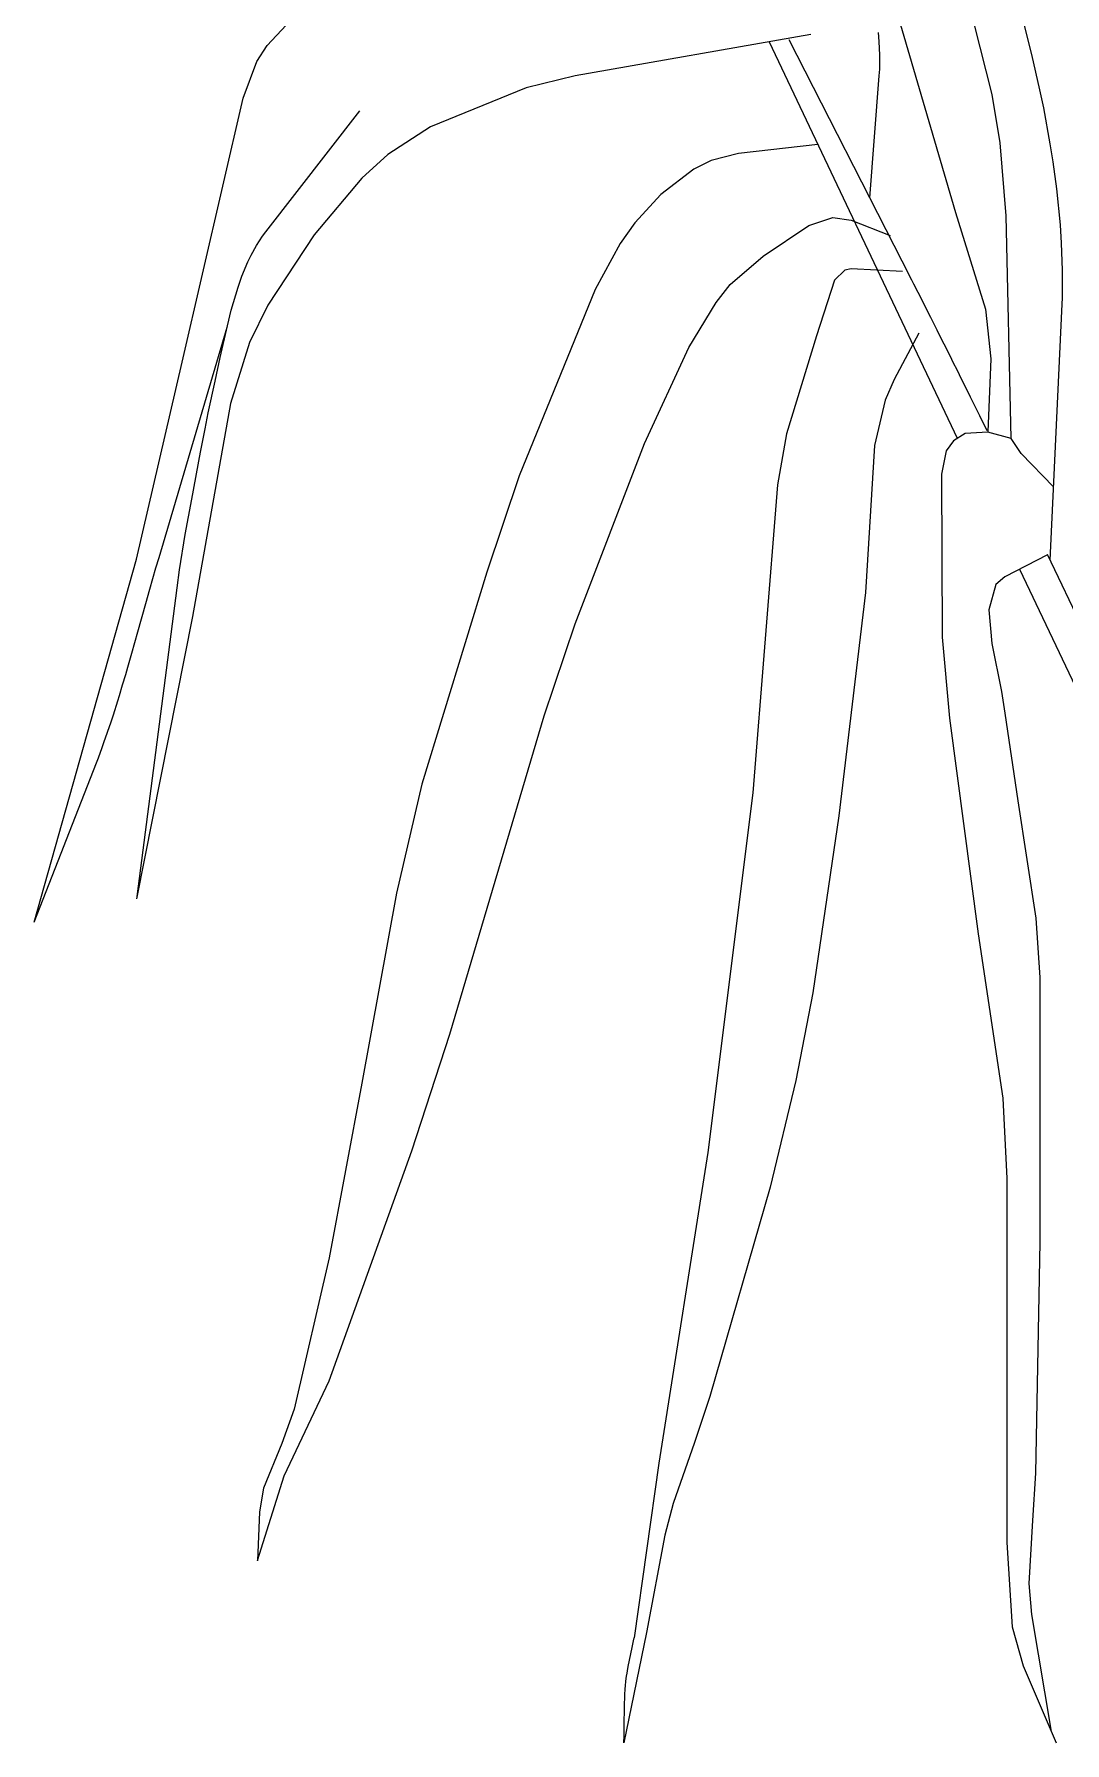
# Model space of a CAD drawing. Header units: millimetres. Extents: x 237 to 339, y 16 to 52.
# Drawn here: x 264.356 to 264.702, y 43.545 to 44.119 of the extents above; entities that cross this region are included whole.
import ezdxf

# ---------------------------------------------------------------- set-up
doc = ezdxf.new("R2010")
doc.units = ezdxf.units.MM
doc.header["$LTSCALE"] = 0.6
doc.header["$MEASUREMENT"] = 0
doc.layers.add('VEGETAÇAO', color=76, linetype='Continuous')

msp = doc.modelspace()

# ---------------------------------------------------------------- linework, layer by layer
at = {"layer": 'VEGETAÇAO', "color": 76, "lineweight": -3}
for p, q in [((264.64346, 44.13522), (264.66561, 44.05938)), ((264.67792, 44.09904), (264.66987, 44.13095)), ((264.43426, 44.11553), (264.4407, 44.1224)), ((264.69131, 44.11257), (264.68831, 44.12446)), ((264.61705, 44.1192), (264.53782, 44.10531)), ((264.64004, 44.11688), (264.63976, 44.11993)), ((264.64026, 44.11227), (264.64004, 44.11688)), ((264.42622, 44.09784), (264.43083, 44.11012)), ((264.43083, 44.11012), (264.43426, 44.11553)), ((264.6402, 44.10764), (264.64026, 44.11227)), ((264.69404, 44.10061), (264.69131, 44.11257)), ((264.53782, 44.10531), (264.52137, 44.10137)), ((264.63687, 44.06432), (264.64005, 44.10531)), ((264.64005, 44.10531), (264.6402, 44.10764)), ((264.52137, 44.10137), (264.48926, 44.08822)), ((264.68066, 44.08288), (264.67792, 44.09904)), ((264.69529, 44.0946), (264.69404, 44.10061)), ((264.40577, 44.00918), (264.42622, 44.09784)), ((264.43388, 44.05297), (264.46541, 44.09356)), ((264.69751, 44.08256), (264.69529, 44.0946)), ((264.48926, 44.08822), (264.47481, 44.07887)), ((264.61941, 44.08224), (264.59277, 44.07929)), ((264.68265, 44.05831), (264.68066, 44.08288)), ((264.69847, 44.07651), (264.69751, 44.08256)), ((264.47481, 44.07887), (264.46609, 44.071)), ((264.58359, 44.07693), (264.57774, 44.07401)), ((264.59277, 44.07929), (264.58359, 44.07693)), ((264.6997, 44.06743), (264.69847, 44.07651)), ((264.46609, 44.071), (264.45007, 44.05191)), ((264.57774, 44.07401), (264.56661, 44.06549)), ((264.56661, 44.06549), (264.55787, 44.05599)), ((264.7009, 44.05527), (264.6997, 44.06743)), ((264.66561, 44.05938), (264.67579, 44.02698)), ((264.68435, 43.98355), (264.68265, 44.05831)), ((264.43279, 44.0515), (264.43388, 44.05297)), ((264.55787, 44.05599), (264.5529, 44.04905)), ((264.60102, 44.04478), (264.61634, 44.05504)), ((264.61634, 44.05504), (264.62443, 44.05772)), ((264.62443, 44.05772), (264.63062, 44.05686)), ((264.63062, 44.05686), (264.6437, 44.05168)), ((264.70129, 44.04918), (264.7009, 44.05527)), ((264.42894, 44.04511), (264.43076, 44.0484)), ((264.43076, 44.0484), (264.43279, 44.0515)), ((264.45007, 44.05191), (264.43457, 44.0283)), ((264.5529, 44.04905), (264.54459, 44.03356)), ((264.7016, 44.04003), (264.70129, 44.04918)), ((264.42585, 44.03806), (264.42784, 44.04282)), ((264.42784, 44.04282), (264.42894, 44.04511)), ((264.58994, 44.03519), (264.60102, 44.04478)), ((264.42453, 44.03434), (264.42585, 44.03806)), ((264.62503, 44.03668), (264.61892, 44.01803)), ((264.62843, 44.04006), (264.62503, 44.03668)), ((264.63062, 44.04046), (264.62843, 44.04006)), ((264.64783, 44.0396), (264.63062, 44.04046)), ((264.70156, 44.03086), (264.7016, 44.04003)), ((264.42225, 44.02663), (264.42453, 44.03434)), ((264.54459, 44.03356), (264.51904, 43.97093)), ((264.58519, 44.02924), (264.58994, 44.03519)), ((264.70139, 44.02627), (264.70156, 44.03086)), ((264.42094, 44.02134), (264.42225, 44.02663)), ((264.43457, 44.0283), (264.42835, 44.01574)), ((264.57606, 44.01409), (264.58519, 44.02924)), ((264.67579, 44.02698), (264.67754, 44.01025)), ((264.69747, 43.94257), (264.70139, 44.02627)), ((264.39799, 43.94356), (264.42083, 44.02092)), ((264.41857, 44.01067), (264.42094, 44.02134)), ((264.65333, 44.01889), (264.64507, 44.00336)), ((264.42835, 44.01574), (264.42196, 43.9953)), ((264.56111, 43.98178), (264.57606, 44.01409)), ((264.61892, 44.01803), (264.6089, 43.98501)), ((264.39044, 43.94296), (264.40577, 44.00918)), ((264.41685, 44.00277), (264.41857, 44.01067)), ((264.67754, 44.01025), (264.67647, 43.98576)), ((264.4145, 43.99211), (264.41685, 44.00277)), ((264.64507, 44.00336), (264.64202, 43.99637)), ((264.42196, 43.9953), (264.40918, 43.92373)), ((264.64202, 43.99637), (264.63847, 43.98113)), ((264.41344, 43.98675), (264.4145, 43.99211)), ((264.41195, 43.97886), (264.41344, 43.98675)), ((264.6089, 43.98501), (264.60584, 43.96798)), ((264.66886, 43.98522), (264.66503, 43.98273)), ((264.67651, 43.98568), (264.66886, 43.98522)), ((264.68435, 43.98355), (264.67651, 43.98568)), ((264.40894, 43.96309), (264.41195, 43.97886)), ((264.53788, 43.92119), (264.56111, 43.98178)), ((264.63847, 43.98113), (264.63544, 43.93173)), ((264.66256, 43.97931), (264.6609, 43.97151)), ((264.66503, 43.98273), (264.66256, 43.97931)), ((264.68775, 43.97842), (264.68435, 43.98355)), ((264.69863, 43.96721), (264.68775, 43.97842)), ((264.51904, 43.97093), (264.50811, 43.93864)), ((264.60584, 43.96798), (264.59758, 43.86443)), ((264.6609, 43.97151), (264.6612, 43.91672)), ((264.4068, 43.95124), (264.40894, 43.96309)), ((264.4049, 43.93933), (264.4068, 43.95124)), ((264.39694, 43.94), (264.39799, 43.94356)), ((264.69661, 43.94436), (264.68224, 43.937)), ((264.356, 43.82102), (264.39044, 43.94296)), ((264.3949, 43.93286), (264.39694, 43.94)), ((264.40407, 43.93334), (264.4049, 43.93933)), ((264.50811, 43.93864), (264.4863, 43.8673)), ((264.39057, 43.82959), (264.40407, 43.93334)), ((264.39355, 43.92808), (264.3949, 43.93286)), ((264.67921, 43.9344), (264.67685, 43.92591)), ((264.68224, 43.937), (264.67921, 43.9344)), ((264.39088, 43.91853), (264.39355, 43.92808)), ((264.63544, 43.93173), (264.62649, 43.85666)), ((264.40918, 43.92373), (264.39042, 43.82879)), ((264.52738, 43.89031), (264.53788, 43.92119)), ((264.67685, 43.92591), (264.67783, 43.91462)), ((264.38885, 43.91138), (264.39088, 43.91853)), ((264.6612, 43.91672), (264.66366, 43.88954)), ((264.38748, 43.90662), (264.38885, 43.91138)), ((264.67783, 43.91462), (264.68106, 43.8985)), ((264.38572, 43.90069), (264.38678, 43.90424)), ((264.38678, 43.90424), (264.38748, 43.90662)), ((264.38465, 43.89715), (264.38572, 43.90069)), ((264.68106, 43.8985), (264.68224, 43.89126)), ((264.38261, 43.89068), (264.3841, 43.89538)), ((264.3841, 43.89538), (264.38465, 43.89715)), ((264.38067, 43.88485), (264.38185, 43.88835)), ((264.38185, 43.88835), (264.38261, 43.89068)), ((264.49572, 43.78331), (264.52738, 43.89031)), ((264.66366, 43.88954), (264.67329, 43.81705)), ((264.68224, 43.89126), (264.68664, 43.86172)), ((264.37885, 43.87965), (264.37947, 43.88138)), ((264.37947, 43.88138), (264.38067, 43.88485)), ((264.37695, 43.87449), (264.37759, 43.87621)), ((264.37759, 43.87621), (264.37885, 43.87965)), ((264.356, 43.82102), (264.37596, 43.87193)), ((264.37596, 43.87193), (264.37695, 43.87449)), ((264.4863, 43.8673), (264.47782, 43.83077)), ((264.59758, 43.86443), (264.58244, 43.74362)), ((264.68664, 43.86172), (264.69266, 43.82229)), ((264.62649, 43.85666), (264.61775, 43.79721)), ((264.47782, 43.83077), (264.46612, 43.76692)), ((264.69266, 43.82229), (264.69394, 43.80238)), ((264.67329, 43.81705), (264.68155, 43.76182)), ((264.69394, 43.80238), (264.69394, 43.7135)), ((264.61775, 43.79721), (264.61204, 43.76778)), ((264.48289, 43.7441), (264.49572, 43.78331)), ((264.46612, 43.76692), (264.45511, 43.70824)), ((264.61204, 43.76778), (264.6034, 43.73195)), ((264.68155, 43.76182), (264.68287, 43.7348)), ((264.45511, 43.66682), (264.48289, 43.7441)), ((264.58244, 43.74362), (264.56592, 43.6392)), ((264.6034, 43.73195), (264.58313, 43.66164)), ((264.68287, 43.7348), (264.68293, 43.68071)), ((264.45511, 43.70824), (264.44341, 43.65732)), ((264.69394, 43.7135), (264.69256, 43.63584)), ((264.68293, 43.68071), (264.68293, 43.61254)), ((264.43997, 43.63489), (264.45511, 43.66682)), ((264.44341, 43.65732), (264.43921, 43.64584)), ((264.58313, 43.66164), (264.57793, 43.64616)), ((264.43921, 43.64584), (264.43307, 43.63082)), ((264.57793, 43.64616), (264.5708, 43.62563)), ((264.56592, 43.6392), (264.55766, 43.58052)), ((264.43103, 43.60646), (264.43997, 43.63489)), ((264.69256, 43.63584), (264.69149, 43.61994)), ((264.43307, 43.63082), (264.43171, 43.62281)), ((264.43171, 43.62281), (264.43102, 43.60641)), ((264.5708, 43.62563), (264.56799, 43.61504)), ((264.69149, 43.61994), (264.69027, 43.59879)), ((264.56799, 43.61504), (264.56179, 43.58225)), ((264.68293, 43.61254), (264.6847, 43.58424)), ((264.69027, 43.59879), (264.69119, 43.58838)), ((264.69119, 43.58838), (264.69785, 43.54899)), ((264.56179, 43.58225), (264.55422, 43.54523)), ((264.6847, 43.58424), (264.68844, 43.57112)), ((264.55609, 43.57299), (264.55701, 43.57729)), ((264.55701, 43.57729), (264.55745, 43.57945)), ((264.55745, 43.57945), (264.55766, 43.58052)), ((264.5554, 43.56939), (264.55566, 43.57083)), ((264.55566, 43.57083), (264.55609, 43.57299)), ((264.68844, 43.57112), (264.69945, 43.54523)), ((264.55476, 43.56442), (264.55491, 43.56594)), ((264.55491, 43.56594), (264.55512, 43.56758)), ((264.55512, 43.56758), (264.55528, 43.56867)), ((264.55528, 43.56867), (264.5554, 43.56939)), ((264.55443, 43.55831), (264.5545, 43.56036)), ((264.5545, 43.56036), (264.55455, 43.56138)), ((264.55455, 43.56138), (264.55468, 43.56341)), ((264.55468, 43.56341), (264.55476, 43.56442)), ((264.55434, 43.55215), (264.55438, 43.55626)), ((264.55438, 43.55626), (264.55443, 43.55831)), ((264.55422, 43.54523), (264.55428, 43.54754)), ((264.55428, 43.54754), (264.55431, 43.54907)), ((264.55431, 43.54907), (264.55434, 43.55215))]:
    msp.add_line(p, q, dxfattribs=at)
at = {"layer": 'VEGETAÇAO', "lineweight": -3}
for p, q in [((264.603, 44.11678), (264.66625, 43.98359)), ((264.64775, 44.04304), (264.60973, 44.11741)), ((264.64882, 44.04095), (264.64775, 44.04304)), ((264.64954, 44.03955), (264.64882, 44.04095)), ((264.65096, 44.03674), (264.64954, 44.03955)), ((264.65168, 44.03534), (264.65096, 44.03674)), ((264.6531, 44.03254), (264.65168, 44.03534)), ((264.65452, 44.02973), (264.6531, 44.03254)), ((264.65547, 44.02786), (264.65452, 44.02973)), ((264.65736, 44.02411), (264.65547, 44.02786)), ((264.65948, 44.0199), (264.65736, 44.02411)), ((264.66089, 44.01708), (264.65948, 44.0199)), ((264.66184, 44.01521), (264.66089, 44.01708)), ((264.66371, 44.01145), (264.66184, 44.01521)), ((264.66512, 44.00864), (264.66371, 44.01145)), ((264.66606, 44.00676), (264.66512, 44.00864)), ((264.66793, 44.003), (264.66606, 44.00676)), ((264.66887, 44.00112), (264.66793, 44.003)), ((264.67074, 43.99736), (264.66887, 44.00112)), ((264.6726, 43.99359), (264.67074, 43.99736)), ((264.67385, 43.99108), (264.6726, 43.99359)), ((264.67633, 43.98606), (264.67385, 43.99108)), ((264.70875, 43.91897), (264.69653, 43.94454)), ((264.68717, 43.93956), (264.71771, 43.87524))]:
    msp.add_line(p, q, dxfattribs=at)

doc.saveas('drawing.dxf')
